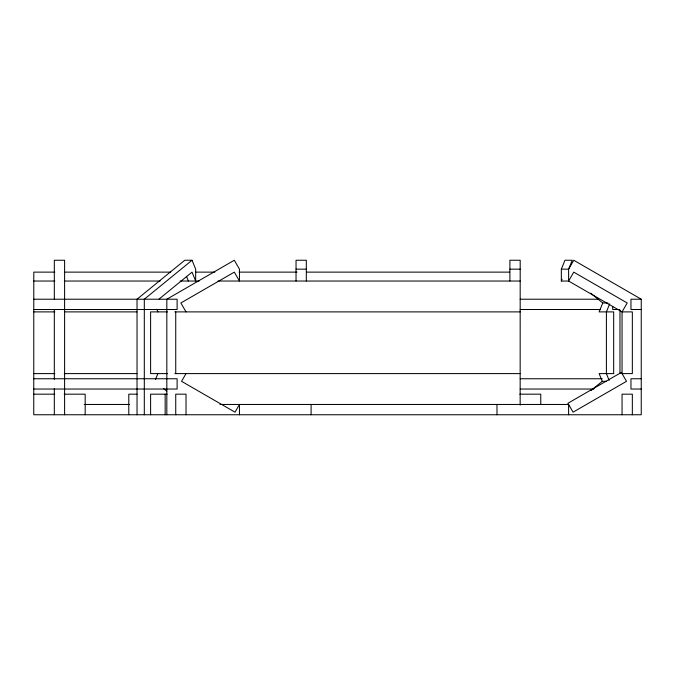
<?xml version="1.0" encoding="UTF-8"?>
<svg xmlns="http://www.w3.org/2000/svg" width="675" height="675" viewBox="0 0 675 675"><rect width="100%" height="100%" fill="white"/><g stroke="black" fill="none" stroke-linecap="round" stroke-linejoin="round"><path stroke-width="1.01" d="M155.52 379.392L157.882 373.604M561.338 269.156L564.975 260.246L572.248 260.246L568.612 269.156L568.612 281.036L622.055 311.892L632.34 311.892L632.34 373.604L622.055 373.604L622.055 311.892L627.202 302.982L573.75 272.126L568.612 281.036L561.338 281.036L561.338 269.156L568.612 269.156L573.75 260.246L641.25 299.219L641.25 414.754L33.75 414.754L33.792 272.126L54.844 272.126M561.338 281.036L562.064 279.256M607.956 302.982L602.767 302.982L599.13 311.892L613.676 311.892L613.676 373.604L599.13 373.604L602.277 381.324L606.428 381.324M609.677 303.877L606.403 311.892L606.403 373.604L609.154 380.354M186.022 373.604L181.567 381.324L235.01 412.18L239.465 404.46L239.465 414.754M159.072 299.042L192.037 272.126L195.674 281.036L195.674 269.156L192.037 260.246L144.307 299.219L144.307 414.754M591.022 390.513L602.277 381.324M192.037 260.246L184.764 260.246L137.033 299.219L137.033 414.754M296.038 269.156L306.323 269.156M509.903 269.156L520.189 269.156M64.319 272.126L170.657 272.126M195.919 272.126L214.869 272.126M239.085 272.126L296.992 272.126M306.467 272.126L509.667 272.126M33.792 281.036L54.844 281.036M64.319 281.036L160.127 281.036M180.132 281.036L199.083 281.036M218.033 281.036L520.189 281.036M33.75 299.219L177.112 299.219L177.112 309.504L33.75 309.504M520.189 299.219L598.058 299.219M641.25 299.219L630.965 299.219L630.965 309.504L641.25 309.504M520.189 309.504L600.168 309.504M619.802 309.504L612.697 309.504L612.697 306.416M33.792 311.892L54.844 311.892M64.319 311.892L136.966 311.892M167.493 311.892L150.609 311.892L150.609 373.604L167.493 373.604M174.867 311.892L520.189 311.892M33.75 373.604L54.844 373.604M64.285 373.604L136.966 373.604M174.825 373.604L520.189 373.604M33.75 378.751L177.112 378.751L177.112 389.036L33.75 389.036M520.189 378.751L602.269 378.751M641.25 378.751L630.965 378.751L630.965 389.036L641.25 389.036M520.189 389.036L593.848 389.036M33.75 394.175L54.742 394.175M64.184 394.175L85.177 394.175L85.177 414.754M137.101 394.175L128.79 394.175L128.79 414.754M167.231 394.175L150.609 394.175L150.609 414.754M519.775 394.175L540.759 394.175L540.759 404.46M84.282 404.46L129.558 404.46M219.949 404.46L568.612 404.46L568.612 414.754M590.701 293.136L602.767 302.982M163.578 388.547L166.793 391.171M186.022 311.892L180.875 302.982L234.318 272.126L239.465 281.036L239.465 269.156L234.318 260.246L166.826 299.219L166.826 414.754M186.587 276.581L188.401 281.036M156.794 309.218L157.882 311.892M632.34 414.754L632.34 394.175L622.055 394.175L622.055 414.754M619.971 310.551L619.971 373.503M520.155 405.143L520.189 260.246L509.903 260.246L509.903 281.036M496.977 404.46L496.977 414.754M311.099 404.46L311.099 414.754M306.323 281.036L306.323 260.246L296.038 260.246L296.038 281.036M186.022 414.754L186.022 394.175L175.736 394.175L175.736 414.754M175.736 311.892L175.736 373.604M165.156 394.175L165.156 414.754M64.606 414.754L64.606 260.246L54.321 260.246L54.321 299.219M54.321 309.504L54.321 379.392M54.321 388.522L54.321 414.754M621.363 372.414L567.92 403.27L573.058 412.18L626.51 381.324L621.363 372.414"/></g></svg>
